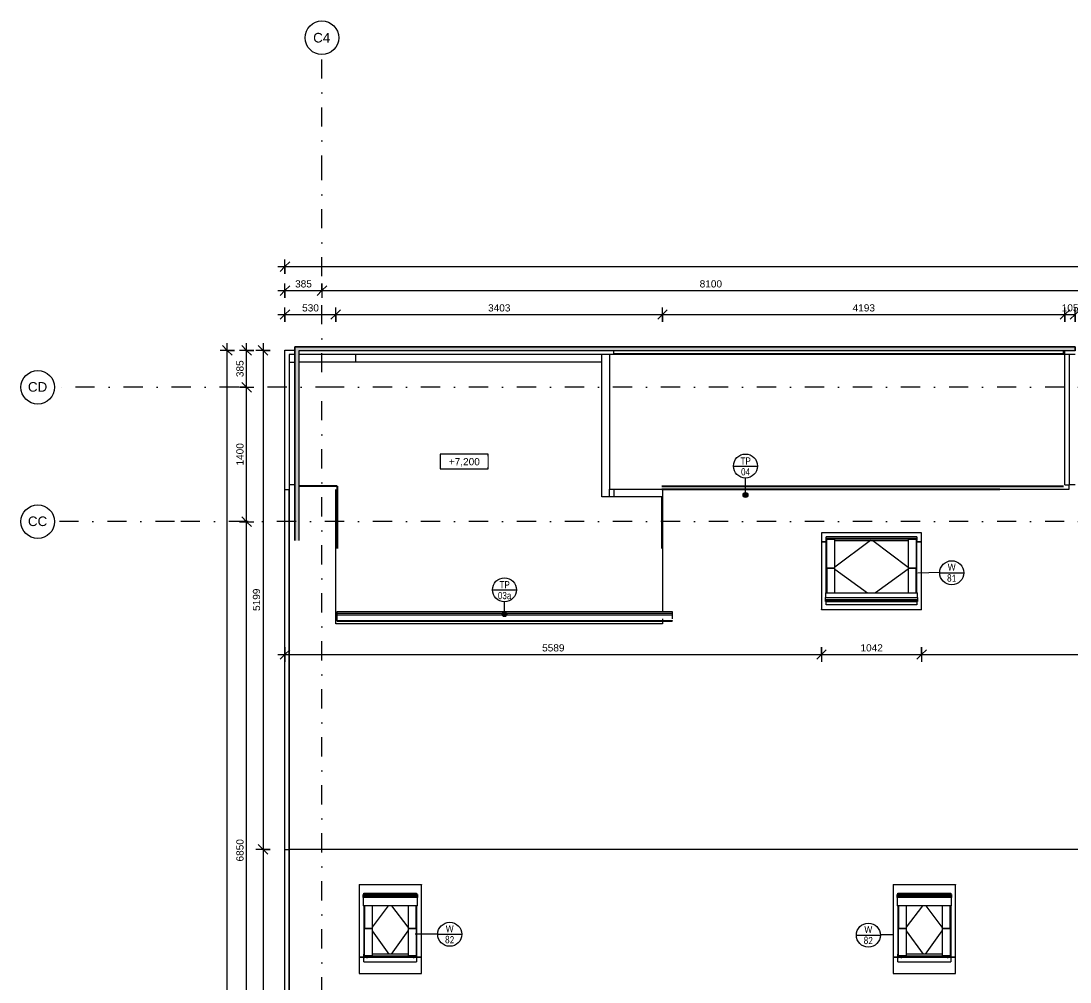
# Model space of a CAD drawing. Header units: millimetres. Extents: x -48069 to -12248, y -7799 to 11464.
# Drawn here: x -48069 to -37142, y 1452 to 11464 of the extents above; entities that cross this region are included whole.
import ezdxf

# ---------------------------------------------------------------- set-up
doc = ezdxf.new("R2010")
doc.units = ezdxf.units.MM
doc.linetypes.add('HA_DashDot_10mm-S3mm', pattern=[500, 200, -150, 0, -150])
for name, color, linetype, lineweight in [('A-____-____-DIMS', 9, 'Continuous', 5), ('A-____-____-DIMS-50', 9, 'Continuous', 5), ('A-AREA-____-OTLN', 9, 'Continuous', 25), ('A-DETL-____-OTLN', 9, 'Continuous', 25), ('A-FLOR-____-OTLN', 9, 'Continuous', 9), ('A-FLOR-HRAL-OTLN', 9, 'Continuous', 9), ('A-GENM-____-IDEN', 9, 'Continuous', 9), ('A-GENM-____-OTLN', 9, 'Continuous', 9), ('A-GLAZ-____-IDEN', 9, 'Continuous', 9), ('A-GLAZ-____-OTLN', 9, 'Continuous', 5), ('A-ROOF-____-OTLN', 9, 'Continuous', 9), ('A-WALL-____-OTLN', 9, 'Continuous', 9), ('G-____-____-DIMS', 9, 'Continuous', 5), ('I-WALL-____-OTLN', 9, 'Continuous', 9), ('S-GRID-____-IDEN', 9, 'Continuous', 9), ('S-GRID-____-OTLN', 9, 'Continuous', 5)]:
    doc.layers.add(name, color=color, linetype=linetype, lineweight=lineweight)
doc.styles.add('Arial', font='arial.ttf', dxfattribs={"height": 100})
doc.styles.add('Arial_1', font='arial.ttf', dxfattribs={"height": 75})
doc.styles.add('Arial_4', font='arial.ttf', dxfattribs={"width": 0.8, "height": 75})
doc.styles.add('Calibri', font='calibri.ttf', dxfattribs={"width": 0.8, "height": 75})
doc.dimstyles.new('Inner_Dimensions', dxfattribs={"dimscale": 304.8, "dimtxt": 76.519455, "dimasz": 0.328084, "dimexe": 0.246063, "dimexo": 0.0625, "dimgap": 0.032808, "dimtad": 1, "dimdec": 0, "dimzin": 0, "dimdsep": 46, "dimtxsty": 'Arial_1', "dimblk1": 'OBLIQUE', "dimblk2": 'OBLIQUE', "dimsah": 1, "dimcen": 0.09, "dimdle": 0.246063, "dimazin": 0, "dimtfac": 1, "dimtdec": 4, "dimtix": 1, "dimtmove": 0, "dimatfit": 3, "dimfxl": 0.246063, "dimfxlon": 1, "dimtvp": 1, "dimtolj": 1, "dimtzin": 0, "dimlwd": 9, "dimlwe": 9, "dimarcsym": 2})

# ---------------------------------------------------------------- blocks, each defined once
blk = doc.blocks.new('Top Rail Type - Top Rail_Internal_-1462758-DPS_STŘECHA-C')
at = {"layer": 'A-FLOR-HRAL-OTLN'}
for points in [[(-37090, 8028), (-37090, 8068), (-45215, 8068), (-45175, 8028), (-37433, 8028)], [(-45215, 6051), (-45175, 6051), (-45175, 8028), (-45215, 8068), (-45215, 6591)]]:
    blk.add_hatch(color=256, dxfattribs=at).paths.add_polyline_path(points)
for p, q in [((-45215, 8068), (-37090, 8068)), ((-45215, 6051), (-45215, 8068)), ((-37090, 8028), (-45175, 8028)), ((-45175, 8028), (-45175, 6051)), ((-37090, 8068), (-37090, 8028))]:
    blk.add_line(p, q, dxfattribs=at)
blk = doc.blocks.new('Top Rail Type - Top Rail_Internal_-V2-DPS_STŘECHA-C')
at = {"layer": 'A-FLOR-HRAL-OTLN'}
for p, q in [((-45215, 8068), (-45215, 6051)), ((-37090, 8068), (-45215, 8068)), ((-45175, 8028), (-45175, 6051)), ((-37090, 8028), (-45175, 8028)), ((-37090, 8028), (-37090, 8068))]:
    blk.add_line(p, q, dxfattribs=at)
blk = doc.blocks.new('HA_GM_Gutter_Balcony - HA_GM_Gutter_Facade TP03-1661974-DPS_STŘECHA-C')
at = {"layer": 'A-GENM-____-OTLN'}
for p, q in [((0, 70), (0, 75)), ((3490, 75), (0, 75)), ((3490, 70), (0, 70)), ((0, 10), (0, 51)), ((0, -8), (0, 10)), ((3490, 10), (0, 10)), ((3490, 75), (3490, 70)), ((3490, 70), (3490, 10)), ((3490, 10), (3490, -8)), ((0, -25), (0, -8)), ((3490, -8), (0, -8)), ((3490, -25), (0, -25)), ((3490, -8), (3490, -25))]:
    blk.add_line(p, q, dxfattribs=at)
blk = doc.blocks.new('Roof-Windows_VELUX_GLL_1061 - PK08-1786320-DPS_STŘECHA-C')
at = {"layer": 'A-GLAZ-____-OTLN'}
for p, q in [((-39731, 6131), (-39731, 6037)), ((-38689, 6131), (-39731, 6131)), ((-38689, 6037), (-38689, 6131)), ((-39731, 6037), (-39731, 5334)), ((-39681, 6037), (-39731, 6037)), ((-39731, 6037), (-39681, 6037)), ((-38739, 6091), (-39681, 6091)), ((-39681, 6077), (-39681, 6091)), ((-39681, 6091), (-39681, 6091)), ((-39681, 6068), (-39681, 6076)), ((-39681, 6076), (-38739, 6076)), ((-39681, 6063), (-39681, 6068)), ((-39681, 6068), (-38739, 6068)), ((-39681, 6053), (-39681, 6063)), ((-39681, 6053), (-39675, 6053)), ((-39681, 5506), (-39681, 6053)), ((-39675, 6067), (-39591, 6067)), ((-39675, 5765), (-39675, 6067)), ((-39591, 5765), (-39591, 6067)), ((-39591, 6053), (-38829, 6053)), ((-39222, 6053), (-39591, 5775)), ((-39198, 6053), (-38829, 5775)), ((-38829, 6067), (-38745, 6067)), ((-38829, 6067), (-38829, 5765)), ((-38745, 6067), (-38745, 5765)), ((-38745, 6053), (-38739, 6053)), ((-38739, 6091), (-38739, 6091)), ((-38739, 6091), (-38739, 6077)), ((-38739, 6076), (-38739, 6068)), ((-38739, 6068), (-38739, 6063)), ((-38739, 6063), (-38739, 6053)), ((-38739, 5506), (-38739, 6053)), ((-38689, 6037), (-38739, 6037)), ((-38739, 6037), (-38689, 6037)), ((-38689, 5334), (-38689, 6037)), ((-39591, 5765), (-39675, 5765)), ((-39675, 5765), (-39591, 5765)), ((-39675, 5765), (-39675, 5506)), ((-39591, 5506), (-39591, 5765)), ((-39591, 5754), (-39251, 5506)), ((-38829, 5754), (-39168, 5506)), ((-38745, 5765), (-38829, 5765)), ((-38829, 5765), (-38745, 5765)), ((-38829, 5765), (-38829, 5506)), ((-38745, 5506), (-38745, 5765)), ((-39689, 5506), (-38731, 5506)), ((-39689, 5506), (-39689, 5458)), ((-38731, 5458), (-38731, 5506)), ((-39689, 5458), (-38731, 5458)), ((-39689, 5436), (-39689, 5458)), ((-39689, 5429), (-39689, 5436)), ((-39689, 5436), (-38731, 5436)), ((-39689, 5417), (-39689, 5429)), ((-39689, 5429), (-38731, 5429)), ((-39689, 5417), (-38731, 5417)), ((-39681, 5381), (-39681, 5417)), ((-38739, 5381), (-39681, 5381)), ((-38739, 5417), (-38739, 5381)), ((-38731, 5458), (-38731, 5436)), ((-38731, 5436), (-38731, 5429)), ((-38731, 5429), (-38731, 5417)), ((-39731, 5334), (-38689, 5334)), ((-39731, 5330), (-39731, 5334)), ((-38689, 5330), (-39731, 5330)), ((-38689, 5330), (-38689, 5334))]:
    blk.add_line(p, q, dxfattribs=at)
blk = doc.blocks.new('Roof-Windows_VELUX_GLL_1061 - CK02-1785915-DPS_STŘECHA-C')
at = {"layer": 'A-GLAZ-____-OTLN'}
for p, q in [((-44548, 2467), (-43898, 2467)), ((-44548, 2467), (-44548, 2464)), ((-43898, 2464), (-44548, 2464)), ((-44548, 2464), (-44548, 1712)), ((-43898, 2467), (-43898, 2464)), ((-43898, 1712), (-43898, 2464)), ((-44506, 2356), (-44506, 2363)), ((-43940, 2363), (-44506, 2363)), ((-44506, 2344), (-44506, 2356)), ((-43940, 2356), (-44506, 2356)), ((-44506, 2331), (-44506, 2344)), ((-43940, 2344), (-44506, 2344)), ((-43940, 2331), (-44506, 2331)), ((-44506, 2331), (-44506, 2245)), ((-44498, 2378), (-43948, 2378)), ((-44498, 2363), (-44498, 2378)), ((-43948, 2378), (-43948, 2363)), ((-43940, 2363), (-43940, 2356)), ((-43940, 2356), (-43940, 2344)), ((-43940, 2344), (-43940, 2331)), ((-43940, 2245), (-43940, 2331)), ((-43940, 2245), (-44506, 2245)), ((-44498, 2245), (-44498, 1744)), ((-44491, 2245), (-44491, 2011)), ((-44408, 2025), (-44241, 2245)), ((-44408, 2011), (-44408, 2245)), ((-44037, 2025), (-44205, 2245)), ((-44037, 2245), (-44037, 2011)), ((-43954, 2011), (-43954, 2245)), ((-43948, 2245), (-43948, 1744)), ((-44491, 2011), (-44408, 2011)), ((-44491, 1725), (-44491, 2011)), ((-44408, 2011), (-44491, 2011)), ((-44408, 1725), (-44408, 2011)), ((-44234, 1744), (-44408, 1986)), ((-44211, 1744), (-44037, 1986)), ((-44037, 2011), (-43954, 2011)), ((-44037, 2011), (-44037, 1725)), ((-43954, 2011), (-44037, 2011)), ((-43954, 2011), (-43954, 1725)), ((-44548, 1712), (-44498, 1712)), ((-44498, 1712), (-44548, 1712)), ((-44548, 1712), (-44548, 1540)), ((-44498, 1730), (-44498, 1744)), ((-44491, 1744), (-44498, 1744)), ((-44498, 1723), (-44498, 1730)), ((-44498, 1707), (-44498, 1723)), ((-43948, 1723), (-44498, 1723)), ((-43948, 1707), (-44498, 1707)), ((-44498, 1707), (-44498, 1701)), ((-44498, 1663), (-44498, 1701)), ((-44498, 1662), (-44498, 1663)), ((-44498, 1662), (-43948, 1662)), ((-44408, 1725), (-44491, 1725)), ((-44465, 1707), (-44465, 1701)), ((-44037, 1744), (-44408, 1744)), ((-43954, 1725), (-44037, 1725)), ((-43981, 1707), (-43981, 1701)), ((-43948, 1744), (-43954, 1744)), ((-43948, 1744), (-43948, 1730)), ((-43948, 1730), (-43948, 1723)), ((-43948, 1723), (-43948, 1707)), ((-43948, 1712), (-43898, 1712)), ((-43898, 1712), (-43948, 1712)), ((-43948, 1707), (-43948, 1701)), ((-43948, 1701), (-43948, 1663)), ((-43948, 1663), (-43948, 1662)), ((-43898, 1540), (-43898, 1712)), ((-44548, 1540), (-43898, 1540))]:
    blk.add_line(p, q, dxfattribs=at)
blk = doc.blocks.new('Grid - Radius 3_5mm-353793-DPS_STŘECHA-C')
at = {"layer": 'S-GRID-____-IDEN'}
blk.add_circle((0, 0), 3.5, dxfattribs=at)
blk = doc.blocks.new('Spot Elevations - Generic-448778-DPS_STŘECHA-C')
at = {"layer": 'G-____-____-DIMS', "lineweight": 9}
for p, q in [((-5, 0), (-5, 3)), ((-5, 3), (5, 3)), ((5, 3), (5, 0)), ((5, 0), (-5, 0))]:
    blk.add_line(p, q, dxfattribs=at)
blk = doc.blocks.new('DIMBLOCK21-DPS_STŘECHA-C')
at = {"layer": 'A-____-____-DIMS-50', "lineweight": 9}
for p, q in [((-45320, 8331), (-45320, 8481)), ((-45320, 8406), (-45270, 8456)), ((-44790, 8331), (-44790, 8481)), ((-44790, 8406), (-44740, 8456)), ((-45395, 8406), (-44790, 8406)), ((-45320, 8406), (-45370, 8356)), ((-45320, 8406), (-45320, 8331)), ((-44790, 8406), (-44840, 8356)), ((-44790, 8406), (-44790, 8331))]:
    blk.add_line(p, q, dxfattribs=at)
at = {"layer": 'A-____-____-DIMS-50', "color": 0, "lineweight": 9, "insert": (-45141, 8513), "char_height": 75, "width": 207.66, "attachment_point": 1, "line_spacing_factor": 0.941778, "style": 'Arial_1'}
blk.add_mtext('530', dxfattribs=at)
blk = doc.blocks.new('_Oblique')
at = {"color": 0, "linetype": 'ByBlock', "lineweight": -2}
blk.add_line((-0.5, -0.5), (0.5, 0.5), dxfattribs=at)
blk = doc.blocks.new('DIMBLOCK22-DPS_STŘECHA-C')
at = {"layer": 'A-____-____-DIMS-50', "lineweight": 9}
for p, q in [((-44790, 8331), (-44790, 8481)), ((-44790, 8406), (-44740, 8456)), ((-41387, 8331), (-41387, 8481)), ((-41387, 8406), (-41337, 8456)), ((-44790, 8406), (-44840, 8356)), ((-44790, 8406), (-41387, 8406)), ((-44790, 8406), (-44790, 8331)), ((-41387, 8406), (-41437, 8356)), ((-41387, 8406), (-41387, 8331))]:
    blk.add_line(p, q, dxfattribs=at)
at = {"layer": 'A-____-____-DIMS-50', "color": 0, "lineweight": 9, "insert": (-43204, 8513), "char_height": 75, "width": 276.88, "attachment_point": 1, "line_spacing_factor": 0.941778, "style": 'Arial_1'}
blk.add_mtext('3403', dxfattribs=at)
blk = doc.blocks.new('DIMBLOCK23-DPS_STŘECHA-C')
at = {"layer": 'A-____-____-DIMS-50', "lineweight": 9}
for p, q in [((-41387, 8331), (-41387, 8481)), ((-41387, 8406), (-41337, 8456)), ((-37195, 8331), (-37195, 8481)), ((-37195, 8406), (-37145, 8456)), ((-41387, 8406), (-41437, 8356)), ((-41387, 8406), (-37195, 8406)), ((-41387, 8406), (-41387, 8331)), ((-37195, 8406), (-37245, 8356)), ((-37195, 8406), (-37195, 8331))]:
    blk.add_line(p, q, dxfattribs=at)
at = {"layer": 'A-____-____-DIMS-50', "color": 0, "lineweight": 9, "insert": (-39407, 8513), "char_height": 75, "width": 276.88, "attachment_point": 1, "line_spacing_factor": 0.941778, "style": 'Arial_1'}
blk.add_mtext('4193', dxfattribs=at)
blk = doc.blocks.new('DIMBLOCK24-DPS_STŘECHA-C')
at = {"layer": 'A-____-____-DIMS-50', "lineweight": 9}
for p, q in [((-37195, 8331), (-37195, 8481)), ((-37195, 8406), (-37145, 8456)), ((-37090, 8331), (-37090, 8481)), ((-37090, 8406), (-37040, 8456)), ((-37195, 8406), (-37245, 8356)), ((-37195, 8406), (-37090, 8406)), ((-37195, 8406), (-37195, 8331)), ((-37090, 8406), (-37140, 8356)), ((-37090, 8406), (-37090, 8331))]:
    blk.add_line(p, q, dxfattribs=at)
at = {"layer": 'A-____-____-DIMS-50', "color": 0, "lineweight": 9, "insert": (-37229, 8513), "char_height": 75, "width": 207.66, "attachment_point": 1, "line_spacing_factor": 0.941778, "style": 'Arial_1'}
blk.add_mtext('105', dxfattribs=at)
blk = doc.blocks.new('DIMBLOCK30-DPS_STŘECHA-C')
at = {"layer": 'A-____-____-DIMS-50', "lineweight": 9}
for p, q in [((-45320, 4939), (-45320, 4789)), ((-45320, 4864), (-45320, 4939)), ((-39731, 4939), (-39731, 4789)), ((-39731, 4864), (-39731, 4939)), ((-45395, 4864), (-39731, 4864)), ((-45320, 4864), (-45370, 4814)), ((-45320, 4864), (-45270, 4914)), ((-39731, 4864), (-39781, 4814)), ((-39731, 4864), (-39681, 4914))]:
    blk.add_line(p, q, dxfattribs=at)
at = {"layer": 'A-____-____-DIMS-50', "color": 0, "lineweight": 9, "insert": (-42641, 4971), "char_height": 75, "width": 276.88, "attachment_point": 1, "line_spacing_factor": 0.941778, "style": 'Arial_1'}
blk.add_mtext('5589', dxfattribs=at)
blk = doc.blocks.new('DIMBLOCK31-DPS_STŘECHA-C')
at = {"layer": 'A-____-____-DIMS-50', "lineweight": 9}
for p, q in [((-39731, 4939), (-39731, 4789)), ((-39731, 4864), (-39731, 4939)), ((-38689, 4939), (-38689, 4789)), ((-38689, 4864), (-38689, 4939)), ((-39731, 4864), (-39781, 4814)), ((-39731, 4864), (-39681, 4914)), ((-39731, 4864), (-38689, 4864)), ((-38689, 4864), (-38739, 4814)), ((-38689, 4864), (-38639, 4914))]:
    blk.add_line(p, q, dxfattribs=at)
at = {"layer": 'A-____-____-DIMS-50', "color": 0, "lineweight": 9, "insert": (-39325, 4971), "char_height": 75, "width": 276.88, "attachment_point": 1, "line_spacing_factor": 0.941778, "style": 'Arial_1'}
blk.add_mtext('1042', dxfattribs=at)
blk = doc.blocks.new('DIMBLOCK32-DPS_STŘECHA-C')
at = {"layer": 'A-____-____-DIMS-50', "lineweight": 9}
for p, q in [((-38689, 4939), (-38689, 4789)), ((-38689, 4864), (-38689, 4939)), ((-32331, 4939), (-32331, 4789)), ((-32331, 4864), (-32331, 4939)), ((-38689, 4864), (-38739, 4814)), ((-38689, 4864), (-38639, 4914)), ((-38689, 4864), (-32331, 4864)), ((-32331, 4864), (-32381, 4814)), ((-32331, 4864), (-32281, 4914))]:
    blk.add_line(p, q, dxfattribs=at)
at = {"layer": 'A-____-____-DIMS-50', "color": 0, "lineweight": 9, "insert": (-35625, 4971), "char_height": 75, "width": 276.88, "attachment_point": 1, "line_spacing_factor": 0.941778, "style": 'Arial_1'}
blk.add_mtext('6358', dxfattribs=at)
blk = doc.blocks.new('HA_TAG_WD - Type Mark-1521999-DPS_STŘECHA-C')
at = {"layer": 'A-GLAZ-____-IDEN'}
blk.add_line((-2.5, 0), (2.5, 0), dxfattribs=at)
blk.add_circle((0, 0), 2.5, dxfattribs=at)
blk = doc.blocks.new('DIMBLOCK40-DPS_STŘECHA-C')
at = {"layer": 'A-____-____-DIMS-50', "lineweight": 9}
for p, q in [((-45547, 8108), (-45547, 2834)), ((-45472, 8033), (-45622, 8033)), ((-45547, 8033), (-45597, 8083)), ((-45547, 8033), (-45497, 7983)), ((-45547, 8033), (-45472, 8033)), ((-45547, 2834), (-45597, 2884)), ((-45472, 2834), (-45622, 2834)), ((-45547, 2834), (-45497, 2784)), ((-45547, 2834), (-45472, 2834))]:
    blk.add_line(p, q, dxfattribs=at)
at = {"layer": 'A-____-____-DIMS-50', "color": 0, "lineweight": 9, "insert": (-45654, 5318), "char_height": 75, "width": 276.88, "attachment_point": 1, "rotation": 90, "line_spacing_factor": 0.941778, "style": 'Arial_1'}
blk.add_mtext('5199', dxfattribs=at)
blk = doc.blocks.new('DIMBLOCK41-DPS_STŘECHA-C')
at = {"layer": 'A-____-____-DIMS-50', "lineweight": 9}
for p, q in [((-45547, 2834), (-45597, 2884)), ((-45472, 2834), (-45622, 2834)), ((-45547, 2834), (-45547, -5862)), ((-45547, 2834), (-45497, 2784)), ((-45547, 2834), (-45472, 2834)), ((-45472, -5787), (-45622, -5787)), ((-45547, -5787), (-45597, -5737)), ((-45547, -5787), (-45497, -5837)), ((-45547, -5787), (-45472, -5787))]:
    blk.add_line(p, q, dxfattribs=at)
at = {"layer": 'A-____-____-DIMS-50', "color": 0, "lineweight": 9, "insert": (-45654, -1592), "char_height": 75, "width": 276.88, "attachment_point": 1, "rotation": 90, "line_spacing_factor": 0.941778, "style": 'Arial_1'}
blk.add_mtext('8621', dxfattribs=at)
blk = doc.blocks.new('DIMBLOCK42-DPS_STŘECHA-C')
at = {"layer": 'A-____-____-DIMS-50', "lineweight": 9}
for p, q in [((-45920, -5862), (-45920, 8108)), ((-45845, 8033), (-45995, 8033)), ((-45920, 8033), (-45970, 8083)), ((-45920, 8033), (-45870, 7983)), ((-45920, 8033), (-45845, 8033)), ((-45845, -5787), (-45995, -5787)), ((-45920, -5787), (-45970, -5737)), ((-45920, -5787), (-45870, -5837)), ((-45920, -5787), (-45845, -5787))]:
    blk.add_line(p, q, dxfattribs=at)
at = {"layer": 'A-____-____-DIMS-50', "color": 0, "lineweight": 9, "insert": (-46027, 979), "char_height": 75, "width": 346.1, "attachment_point": 1, "rotation": 90, "line_spacing_factor": 0.941778, "style": 'Arial_1'}
blk.add_mtext('13820', dxfattribs=at)
blk = doc.blocks.new('DIMBLOCK45-DPS_STŘECHA-C')
at = {"layer": 'A-____-____-DIMS-50', "lineweight": 9}
for p, q in [((-45794, 6248), (-45644, 6248)), ((-45719, 6248), (-45794, 6248)), ((-45719, 6248), (-45769, 6298)), ((-45719, -602), (-45719, 6248)), ((-45719, 6248), (-45669, 6198)), ((-45794, -602), (-45644, -602)), ((-45719, -602), (-45794, -602)), ((-45719, -602), (-45769, -552)), ((-45719, -602), (-45669, -652))]:
    blk.add_line(p, q, dxfattribs=at)
at = {"layer": 'A-____-____-DIMS-50', "color": 0, "lineweight": 9, "insert": (-45826, 2708), "char_height": 75, "width": 276.88, "attachment_point": 1, "rotation": 90, "line_spacing_factor": 0.941778, "style": 'Arial_1'}
blk.add_mtext('6850', dxfattribs=at)
blk = doc.blocks.new('DIMBLOCK46-DPS_STŘECHA-C')
at = {"layer": 'A-____-____-DIMS-50', "lineweight": 9}
for p, q in [((-45719, 7648), (-45769, 7698)), ((-45794, 7648), (-45644, 7648)), ((-45719, 7648), (-45794, 7648)), ((-45719, 6248), (-45719, 7648)), ((-45719, 7648), (-45669, 7598)), ((-45794, 6248), (-45644, 6248)), ((-45719, 6248), (-45794, 6248)), ((-45719, 6248), (-45769, 6298)), ((-45719, 6248), (-45669, 6198))]:
    blk.add_line(p, q, dxfattribs=at)
at = {"layer": 'A-____-____-DIMS-50', "color": 0, "lineweight": 9, "insert": (-45826, 6833), "char_height": 75, "width": 276.88, "attachment_point": 1, "rotation": 90, "line_spacing_factor": 0.941778, "style": 'Arial_1'}
blk.add_mtext('1400', dxfattribs=at)
blk = doc.blocks.new('DIMBLOCK47-DPS_STŘECHA-C')
at = {"layer": 'A-____-____-DIMS-50', "lineweight": 9}
for p, q in [((-45719, 7648), (-45719, 8108)), ((-45644, 8033), (-45794, 8033)), ((-45719, 8033), (-45769, 8083)), ((-45719, 8033), (-45669, 7983)), ((-45719, 8033), (-45644, 8033)), ((-45719, 7648), (-45769, 7698)), ((-45794, 7648), (-45644, 7648)), ((-45719, 7648), (-45794, 7648)), ((-45719, 7648), (-45669, 7598))]:
    blk.add_line(p, q, dxfattribs=at)
at = {"layer": 'A-____-____-DIMS-50', "color": 0, "lineweight": 9, "insert": (-45826, 7754), "char_height": 75, "width": 207.66, "attachment_point": 1, "rotation": 90, "line_spacing_factor": 0.941778, "style": 'Arial_1'}
blk.add_mtext('385', dxfattribs=at)
blk = doc.blocks.new('HA_TAG_GM_Products - Generic-588599-DPS_STŘECHA-C')
at = {"layer": 'A-GENM-____-IDEN'}
blk.add_line((-2.5, 0), (2.5, 0), dxfattribs=at)
blk.add_circle((0, 0), 2.5, dxfattribs=at)
blk = doc.blocks.new('DIMBLOCK48-DPS_STŘECHA-C')
at = {"layer": 'A-____-____-DIMS-50', "lineweight": 9}
for p, q in [((-45395, 8656), (-44935, 8656)), ((-45320, 8656), (-45370, 8606)), ((-45320, 8581), (-45320, 8731)), ((-45320, 8656), (-45270, 8706)), ((-45320, 8656), (-45320, 8581)), ((-44935, 8656), (-44985, 8606)), ((-44935, 8731), (-44935, 8581)), ((-44935, 8656), (-44935, 8731)), ((-44935, 8656), (-44885, 8706))]:
    blk.add_line(p, q, dxfattribs=at)
at = {"layer": 'A-____-____-DIMS-50', "color": 0, "lineweight": 9, "insert": (-45214, 8763), "char_height": 75, "width": 207.66, "attachment_point": 1, "line_spacing_factor": 0.941778, "style": 'Arial_1'}
blk.add_mtext('385', dxfattribs=at)
blk = doc.blocks.new('DIMBLOCK49-DPS_STŘECHA-C')
at = {"layer": 'A-____-____-DIMS-50', "lineweight": 9}
for p, q in [((-44935, 8656), (-44985, 8606)), ((-44935, 8731), (-44935, 8581)), ((-44935, 8656), (-44935, 8731)), ((-44935, 8656), (-44885, 8706)), ((-44935, 8656), (-36835, 8656)), ((-36835, 8656), (-36885, 8606)), ((-36835, 8731), (-36835, 8581)), ((-36835, 8656), (-36835, 8731)), ((-36835, 8656), (-36785, 8706))]:
    blk.add_line(p, q, dxfattribs=at)
at = {"layer": 'A-____-____-DIMS-50', "color": 0, "lineweight": 9, "insert": (-41000, 8763), "char_height": 75, "width": 276.88, "attachment_point": 1, "line_spacing_factor": 0.941778, "style": 'Arial_1'}
blk.add_mtext('8100', dxfattribs=at)
blk = doc.blocks.new('DIMBLOCK57-DPS_STŘECHA-C')
at = {"layer": 'A-____-____-DIMS-50', "lineweight": 9}
for p, q in [((-45320, 8831), (-45320, 8981)), ((-22950, 8831), (-22950, 8981)), ((-45395, 8906), (-22875, 8906)), ((-45320, 8906), (-45370, 8856)), ((-45320, 8906), (-45270, 8956)), ((-45320, 8906), (-45320, 8831)), ((-22950, 8906), (-23000, 8856)), ((-22950, 8906), (-22900, 8956)), ((-22950, 8906), (-22950, 8831))]:
    blk.add_line(p, q, dxfattribs=at)
at = {"layer": 'A-____-____-DIMS-50', "color": 0, "lineweight": 9, "insert": (-34279, 9013), "char_height": 75, "width": 346.1, "attachment_point": 1, "line_spacing_factor": 0.941778, "style": 'Arial_1'}
blk.add_mtext('22370', dxfattribs=at)

msp = doc.modelspace()

# ---------------------------------------------------------------- hatches: boundary and pattern name
at = {"layer": 'A-GENM-____-IDEN'}
h = msp.add_hatch(color=256, dxfattribs=at)
edge = h.paths.add_edge_path()
edge.add_arc((-40522.9, 6525.9), 25, 0, 360)
h = msp.add_hatch(color=256, dxfattribs=at)
edge = h.paths.add_edge_path()
edge.add_arc((-43033.4, 5284.2), 25, 0, 360)

# ---------------------------------------------------------------- linework, layer by layer
at = {"layer": 'A-AREA-____-OTLN'}
for p, q in [((-37209.9, 8028.2), (-37209.9, 7998.5)), ((-44774.9, 6616.8), (-45174.9, 6616.8)), ((-44774.9, 6616.8), (-44774.9, 5968.2)), ((-41394.9, 6588.2), (-37874.9, 6588.2)), ((-40895.6, 6583), (-40894.9, 6588.2)), ((-40894.9, 6583), (-40894.9, 6588.2)), ((-41394.9, 6508.2), (-41387.4, 6508.2)), ((-41394.9, 6508.2), (-41394.9, 5968.2))]:
    msp.add_line(p, q, dxfattribs=at)
at = {"layer": 'A-DETL-____-OTLN'}
msp.add_line((-41394.9, 6616.8), (-37209.9, 6616.8), dxfattribs=at)
at = {"layer": 'A-FLOR-____-OTLN'}
for p, q in [((-42019.9, 6508.2), (-42019.9, 7988.2)), ((-41939.9, 7988.2), (-41939.9, 6588.2)), ((-37149.9, 7988.2), (-41894.9, 7988.2)), ((-45274.9, 7908.2), (-45214.9, 7908.2)), ((-42019.9, 7908.2), (-45174.9, 7908.2)), ((-41939.9, 6588.2), (-37149.9, 6588.2)), ((-37149.9, 6588.2), (-37149.9, 6633.2)), ((-41387.4, 6508.2), (-42019.9, 6508.2))]:
    msp.add_line(p, q, dxfattribs=at)
at = {"layer": 'A-GENM-____-IDEN'}
for p, q in [((-40522.9, 6525.9), (-40522.9, 6702.7)), ((-43033.4, 5284.2), (-43033.4, 5413.2))]:
    msp.add_line(p, q, dxfattribs=at)
for centre in [(-40522.9, 6525.9), (-43033.4, 5284.2)]:
    msp.add_circle(centre, 25, dxfattribs=at)
at = {"layer": 'A-GLAZ-____-IDEN'}
for p, q in [((-38727.5, 5716.1), (-38499.6, 5720.5)), ((-43964.2, 1953.5), (-43728.4, 1953.5)), ((-38979.5, 1945.3), (-39118, 1945.3))]:
    msp.add_line(p, q, dxfattribs=at)
at = {"layer": 'A-ROOF-____-OTLN'}
for p, q in [((-45214.9, 6633.2), (-45274.9, 6633.2)), ((-45274.9, -5621.8), (-45274.9, 6583)), ((-44789.9, 5183.2), (-44789.9, 6583)), ((-41387.4, 6588.2), (-41387.4, 5313.3)), ((-37089.9, 6633.2), (-37149.9, 6633.2)), ((-41387.4, 5183.2), (-44789.9, 5183.2)), ((-41387.4, 5237.1), (-41387.4, 5218.2)), ((-41387.4, 5213.2), (-41387.4, 5183.2)), ((-22994.9, 2834.4), (-45274.9, 2834.4))]:
    msp.add_line(p, q, dxfattribs=at)
at = {"layer": 'A-WALL-____-OTLN'}
for p, q in [((-45319.9, -5786.8), (-45319.9, 8033.2)), ((-45319.9, 8033.2), (-45214.9, 8033.2)), ((-45274.9, 7988.2), (-45274.9, -5786.8)), ((-45214.9, 7988.2), (-45274.9, 7988.2)), ((-41894.9, 7988.2), (-45174.9, 7988.2)), ((-44584.9, 7988.2), (-44584.9, 7908.2)), ((-41894.9, 7988.2), (-41894.9, 8028.2)), ((-37194.9, 7998.5), (-37194.9, 8028.2)), ((-37194.9, 6633.2), (-37194.9, 7988.5)), ((-37149.9, 7988.2), (-37149.9, 6633.2)), ((-37089.9, 7988.2), (-37149.9, 7988.2)), ((-45319.9, 6583), (-45274.9, 6583)), ((-41939.9, 6508.2), (-41939.9, 6588.2)), ((-41894.9, 6588.2), (-41894.9, 6508.2)), ((-37194.9, 6633.2), (-37149.9, 6633.2)), ((-44789.9, 5228.2), (-44774.9, 5228.2)), ((-45319.9, 2834.4), (-45274.9, 2834.4))]:
    msp.add_line(p, q, dxfattribs=at)
at = {"layer": 'I-WALL-____-OTLN'}
for p, q in [((-41894.9, 7998.5), (-37194.9, 7998.5)), ((-37194.9, 7988.5), (-41894.9, 7988.5))]:
    msp.add_line(p, q, dxfattribs=at)
at = {"layer": 'S-GRID-____-OTLN', "linetype": 'HA_DashDot_10mm-S3mm', "lineweight": 9}
for p, q in [((-44934.9, 9864.3), (-44934.9, 11114.3)), ((-44934.9, -6198.9), (-44934.9, 9864.3)), ((-44801.1, 7648.2), (-47719.1, 7648.2)), ((-22199.7, 7648.2), (-44801.1, 7648.2)), ((-46469.1, 6248.2), (-47719.1, 6248.2)), ((-22199.7, 6248.2), (-46469.1, 6248.2))]:
    msp.add_line(p, q, dxfattribs=at)

# ---------------------------------------------------------------- block references
at = {"layer": 'A-FLOR-HRAL-OTLN'}
for name in ['Top Rail Type - Top Rail_Internal_-1462758-DPS_STŘECHA-C', 'Top Rail Type - Top Rail_Internal_-V2-DPS_STŘECHA-C']:
    msp.add_blockref(name, (0, 0), dxfattribs=at)
at = {"layer": 'A-GENM-____-IDEN', "xscale": 49.99999999999998, "yscale": 49.99999999999998, "zscale": 49.99999999999998}
for p in [(-40522.9, 6827.7), (-43033.4, 5538.2)]:
    msp.add_blockref('HA_TAG_GM_Products - Generic-588599-DPS_STŘECHA-C', p, dxfattribs=at)
at = {"layer": 'A-GENM-____-OTLN', "rotation": 180}
msp.add_blockref('HA_GM_Gutter_Balcony - HA_GM_Gutter_Facade TP03-1661974-DPS_STŘECHA-C', (-41284.9, 5288.2), dxfattribs=at)
at = {"layer": 'A-GLAZ-____-IDEN', "xscale": 49.99999999999998, "yscale": 49.99999999999998, "zscale": 49.99999999999998}
for p in [(-38374.6, 5716.1), (-43603.4, 1949.1), (-39243, 1940.9)]:
    msp.add_blockref('HA_TAG_WD - Type Mark-1521999-DPS_STŘECHA-C', p, dxfattribs=at)
at = {"layer": 'A-GLAZ-____-OTLN'}
for name, p in [('Roof-Windows_VELUX_GLL_1061 - PK08-1786320-DPS_STŘECHA-C', (0, 0)), ('Roof-Windows_VELUX_GLL_1061 - CK02-1785915-DPS_STŘECHA-C', (0, 0)), ('Roof-Windows_VELUX_GLL_1061 - CK02-1785915-DPS_STŘECHA-C', (5563.8, 0))]:
    msp.add_blockref(name, p, dxfattribs=at)
at = {"layer": 'G-____-____-DIMS', "lineweight": 9, "extrusion": (0, 0, -1), "xscale": 49.99999999999998, "yscale": 49.99999999999998, "zscale": 49.99999999999998}
msp.add_blockref('Spot Elevations - Generic-448778-DPS_STŘECHA-C', (43452, 6799.7), dxfattribs=at)
at = {"layer": 'S-GRID-____-IDEN', "xscale": 49.99999999999998, "yscale": 49.99999999999998, "zscale": 49.99999999999998}
msp.add_blockref('Grid - Radius 3_5mm-353793-DPS_STŘECHA-C', (-44934.9, 11289.3), dxfattribs=at)
at = {"layer": 'S-GRID-____-IDEN', "xscale": 49.99999999999998, "yscale": 49.99999999999998, "zscale": 49.99999999999998, "rotation": 90}
for p in [(-47894.1, 7648.2), (-47894.1, 6248.2)]:
    msp.add_blockref('Grid - Radius 3_5mm-353793-DPS_STŘECHA-C', p, dxfattribs=at)

# ---------------------------------------------------------------- texts
at = {"layer": 'A-GENM-____-IDEN', "lineweight": 5, "char_height": 75, "attachment_point": 1, "style": 'Arial_4'}
for s, insert, width in [('TP', (-40573.9, 6917.8), 128.27), ('04', (-40568.7, 6805.1), 115.443), ('TP', (-43084.4, 5628.3), 128.27), ('03a', (-43101.6, 5515.5), 169.958)]:
    msp.add_mtext(s, dxfattribs=dict(at, insert=insert, width=width))
at = {"layer": 'A-GLAZ-____-IDEN', "lineweight": 5, "char_height": 75, "attachment_point": 1, "style": 'Calibri'}
for s, insert, width in [('W', (-38416.4, 5811.4), 105.823), ('81', (-38423, 5697.1), 121.856), ('W', (-43645.2, 2044.4), 105.823), ('W', (-39284.8, 2036.2), 105.823), ('82', (-43651.8, 1930.1), 121.856), ('82', (-39291.4, 1921.9), 121.856)]:
    msp.add_mtext(s, dxfattribs=dict(at, insert=insert, width=width))
at = {"layer": 'S-GRID-____-IDEN', "lineweight": 5, "char_height": 100, "attachment_point": 1, "style": 'Arial'}
for s, insert, width in [('C4', (-45025.8, 11340), 220.464), ('CD', (-47997, 7702.1), 248.523), ('CC', (-47997, 6302.1), 248.523)]:
    msp.add_mtext(s, dxfattribs=dict(at, insert=insert, width=width))

# ---------------------------------------------------------------- dimensions: what is measured, and where the dimension line sits
at = {"layer": 'A-____-____-DIMS', "lineweight": 9}
for base, p1, p2, override, picture, middle in [((-22949.9, 8906), (-45319.9, 8831), (-22949.9, 8831), {"dimpost": '<>', "dimfxl": 22370}, 'DIMBLOCK57-DPS_STŘECHA-C', (-34134.9, 8954.3)), ((-44934.9, 8656), (-45319.9, 8581), (-44934.9, 8731), {"dimpost": '<>', "dimfxl": 413.188819}, 'DIMBLOCK48-DPS_STŘECHA-C', (-45127.4, 8704.3)), ((-36834.9, 8656), (-44934.9, 8731), (-36834.9, 8731), {"dimpost": '<>', "dimfxl": 8100}, 'DIMBLOCK49-DPS_STŘECHA-C', (-40884.9, 8704.2)), ((-44789.9, 8406), (-45319.9, 8331), (-44789.9, 8331), {"dimpost": '<>', "dimfxl": 530}, 'DIMBLOCK21-DPS_STŘECHA-C', (-45054.9, 8454.3)), ((-41387.4022244, 8405.9504166), (-44789.9022244, 8330.9504166), (-41387.4022244, 8330.9504166), {"dimpost": '<>', "dimfxl": 3402.5}, 'DIMBLOCK22-DPS_STŘECHA-C', (-43088.6522244, 8454.2689707)), ((-37194.9022244, 8405.9504166), (-41387.4022244, 8330.9504166), (-37194.9022244, 8330.9504166), {"dimpost": '<>', "dimfxl": 4192.5}, 'DIMBLOCK23-DPS_STŘECHA-C', (-39291.1522244, 8454.2433909)), ((-37089.9, 8406), (-37194.9, 8331), (-37089.9, 8331), {"dimpost": '<>', "dimfxl": 105}, 'DIMBLOCK24-DPS_STŘECHA-C', (-37142.4, 8454.2)), ((-39730.9, 4863.6), (-45319.9, 4938.6), (-39730.9, 4938.6), {"dimpost": '<>', "dimfxl": 5589.000002}, 'DIMBLOCK30-DPS_STŘECHA-C', (-42525.4, 4911.9)), ((-38688.9, 4863.6), (-39730.9, 4938.6), (-38688.9, 4938.6), {"dimpost": '<>', "dimfxl": 1042}, 'DIMBLOCK31-DPS_STŘECHA-C', (-39209.9, 4911.9)), ((-32330.9, 4863.6), (-38688.9, 4938.6), (-32330.9, 4938.6), {"dimpost": '<>', "dimfxl": 6358}, 'DIMBLOCK32-DPS_STŘECHA-C', (-35509.9, 4911.9))]:
    dim = msp.add_linear_dim(base=base, p1=p1, p2=p2, dimstyle='Inner_Dimensions', override=override, dxfattribs=at)
    dim.commit()
    dim.dimension.update_dxf_attribs({"geometry": picture, "text_midpoint": middle})
for base, p1, p2, override, picture, middle in [((-45919.6, 8033.2), (-45844.6, -5786.8), (-45844.6, 8033.2), {"dimpost": '<>', "dimfxl": 13820}, 'DIMBLOCK42-DPS_STŘECHA-C', (-45967.9, 1123.2)), ((-45718.8, 8033.2), (-45793.8, 7648.2), (-45643.8, 8033.2), {"dimpost": '<>', "dimfxl": 413.188819}, 'DIMBLOCK47-DPS_STŘECHA-C', (-45767.1, 7840.7)), ((-45546.9, 2834.4), (-45471.9, 8033.2), (-45471.9, 2834.4), {"dimpost": '<>', "dimfxl": 5198.790703}, 'DIMBLOCK40-DPS_STŘECHA-C', (-45595.2, 5433.8)), ((-45718.8, 7648.2), (-45793.8, 6248.2), (-45793.8, 7648.2), {"dimpost": '<>', "dimfxl": 1400}, 'DIMBLOCK46-DPS_STŘECHA-C', (-45767.1, 6948.2)), ((-45718.8, 6248.2), (-45793.8, -601.8), (-45793.8, 6248.2), {"dimpost": '<>', "dimfxl": 6850}, 'DIMBLOCK45-DPS_STŘECHA-C', (-45767.1, 2823.2)), ((-45546.9, -5786.8), (-45471.9, 2834.4), (-45471.9, -5786.8), {"dimpost": '<>', "dimfxl": 8621.209297}, 'DIMBLOCK41-DPS_STŘECHA-C', (-45595.2, -1476.2))]:
    dim = msp.add_linear_dim(base=base, p1=p1, p2=p2, angle=90, dimstyle='Inner_Dimensions', override=override, dxfattribs=at)
    dim.commit()
    dim.dimension.update_dxf_attribs({"geometry": picture, "text_midpoint": middle})

# ---------------------------------------------------------------- next in the draw order: texts
at = {"layer": 'G-____-____-DIMS', "lineweight": 9, "insert": (-43613, 6910.6), "char_height": 75, "width": 386.567, "attachment_point": 1, "line_spacing_factor": 0.941778, "style": 'Arial_1', "bg_fill": 3, "box_fill_scale": 1.25, "bg_fill_color": 256, "bg_fill_true_color": 13158600, "bg_fill_transparency": 0}
msp.add_mtext('+7,200', dxfattribs=at)

doc.saveas('drawing.dxf')
